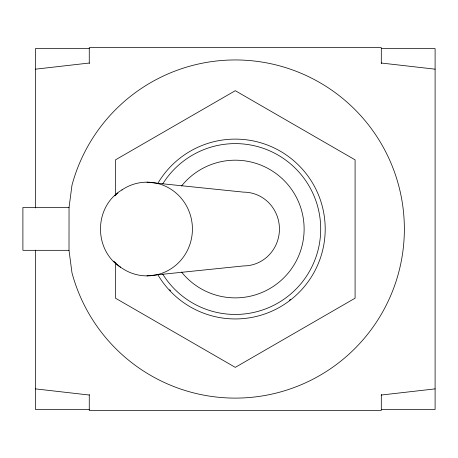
<?xml version="1.0" encoding="UTF-8"?>
<svg xmlns="http://www.w3.org/2000/svg" width="458" height="458" viewBox="0 0 458 458"><rect width="100%" height="100%" fill="white"/><g stroke="black" fill="none" stroke-linecap="round" stroke-linejoin="round"><path stroke-width="0.69" d="M69.009 250.32L69.043 207.474L71.969 185.267A169.076 169.076 0 0 1 332.262 90.529A169.076 169.076 0 0 1 332.262 367.528A169.076 169.076 0 0 1 71.969 272.791L69.009 250.32L22.9 250.32L22.9 207.474L69.043 207.474M122.074 189.841C93.3 206.81 93.3 251.253 122.074 268.216M35.466 69.175L89.264 63.027M381.302 395.031L435.1 388.882M146.961 275.876L243.645 265.921A36.892 35.793 -90 0 0 279.437 229.029A36.892 35.793 -90 0 0 243.645 192.142L146.961 182.181M89.264 48.577L35.466 48.577L35.466 207.949M381.302 48.577L435.1 48.577L435.1 409.481L381.302 409.481M89.264 409.481L35.466 409.481L35.466 250.114M381.302 63.027L435.1 69.175M35.466 388.882L89.264 395.031M381.302 63.588L381.302 47.655L89.264 47.655L89.264 63.588M381.302 394.47L381.302 410.402L89.264 410.402L89.264 394.47M115.485 195.514L115.485 159.859L235.286 90.695L355.087 159.859L355.087 298.198L235.286 367.362L115.485 298.198L115.485 262.543M290.544 299.286A89.39 89.39 0 0 1 289.416 300.162M170.605 290.727A89.39 89.39 0 0 1 169.637 289.696M121.862 189.967A46.848 45.457 -90 0 1 181.024 198.005A46.848 45.457 -90 0 1 181.488 259.509A46.848 45.457 -90 0 1 122.452 268.485M120.706 267.272A46.848 45.457 -90 0 1 113.853 261.129M114.821 195.904A46.848 45.457 -90 0 1 117.918 192.99M157.77 183.458A89.917 89.917 0 0 1 293.263 160.3A89.917 89.917 0 0 1 293.263 297.757A89.917 89.917 0 0 1 157.77 274.6M181.528 186.028A68.837 68.837 0 0 1 282.134 178.591A68.837 68.837 0 0 1 282.134 279.466A68.837 68.837 0 0 1 181.528 272.029M162.733 183.939A85.423 85.423 0 0 1 290.899 164.193A85.423 85.423 0 0 1 290.899 293.864A85.423 85.423 0 0 1 162.733 274.119"/></g></svg>
